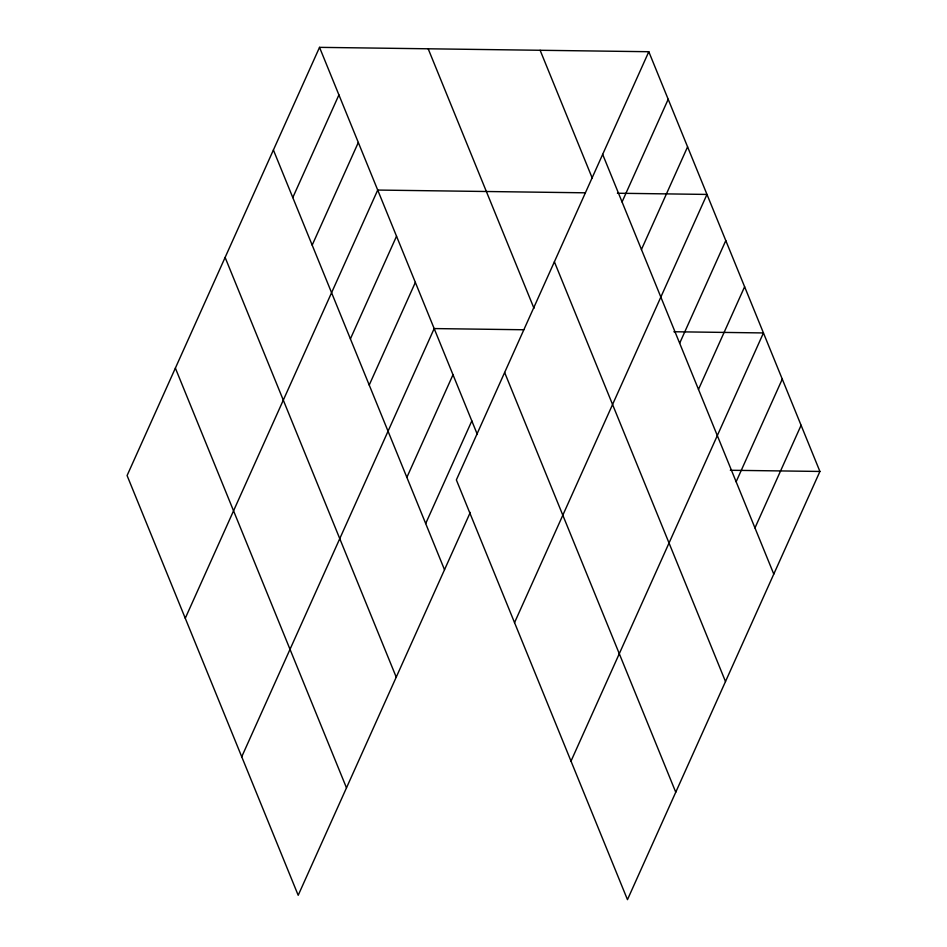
<?xml version="1.0" encoding="UTF-8"?>
<svg xmlns="http://www.w3.org/2000/svg" width="947" height="947" viewBox="0 0 947 947"><rect width="100%" height="100%" fill="white"/><g stroke="black" fill="none" stroke-linecap="round" stroke-linejoin="round"><path stroke-width="1.42" d="M648.802 51.718L456.359 479.916L627.47 899.65L819.913 471.452L648.802 51.718L319.53 47.35L127.087 475.548L298.198 895.282L470.28 512.41M292.789 197.568L338.919 94.925M312.179 245.131L358.321 142.488M185.269 618.261L377.711 190.063L585.057 192.809M350.402 338.872L396.533 236.229M369.223 385.05L415.354 282.395M241.734 756.771L434.176 328.573L523.75 329.757M406.867 477.383L452.997 374.74M425.688 523.561L471.819 420.918M622.061 201.936L668.191 99.293M641.45 249.499L687.581 146.856M514.541 622.629L706.971 194.431L617.408 193.235M679.662 343.24L725.793 240.597M698.484 389.418L744.614 286.763M571.005 761.139L763.448 332.942L673.873 331.746M736.139 481.763L782.269 379.108M754.96 527.929L801.091 425.286M730.338 470.268L819.913 471.452M602.659 154.361L773.782 574.095M540.133 50.274L592.218 178.036M554.386 261.798L725.497 681.532M428.186 48.794L533.978 308.284M504.633 372.479L675.756 792.213M319.53 47.35L477.359 434.495M273.399 149.993L444.51 569.727M225.114 257.43L396.237 677.164M175.373 368.111L346.484 787.845"/></g></svg>
